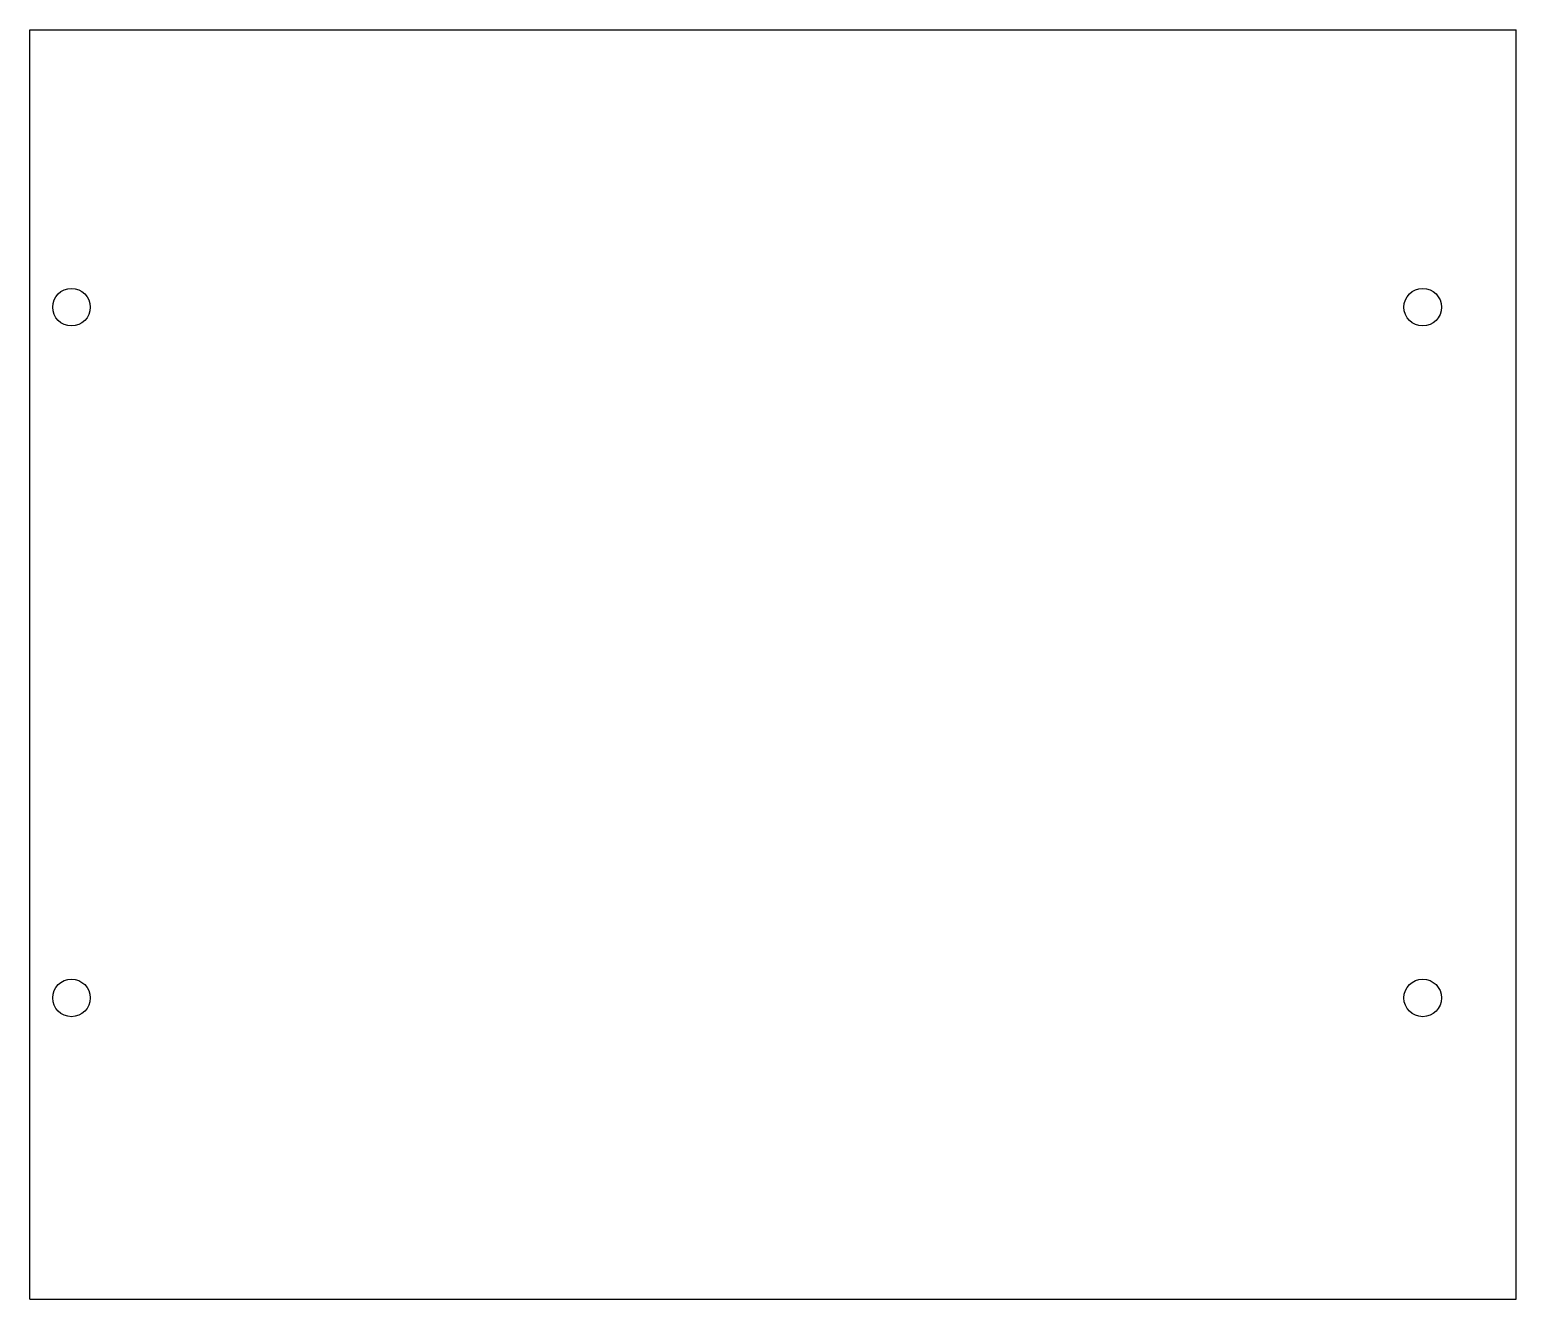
# Model space of a CAD drawing. Header units: millimetres. Extents: x 0 to 178, y 0 to 152.
import ezdxf

# ---------------------------------------------------------------- set-up
doc = ezdxf.new("R2010")
doc.units = ezdxf.units.MM

msp = doc.modelspace()

# ---------------------------------------------------------------- linework, layer by layer
for p, q in [((0, 152), (178, 152)), ((0, 0), (0, 152)), ((178, 0), (178, 152)), ((0, 0), (178, 0))]:
    msp.add_line(p, q)
for centre in [(5, 118.78), (166.8, 118.78), (5, 36.08), (166.8, 36.08)]:
    msp.add_circle(centre, 2.25)

doc.saveas('drawing.dxf')
